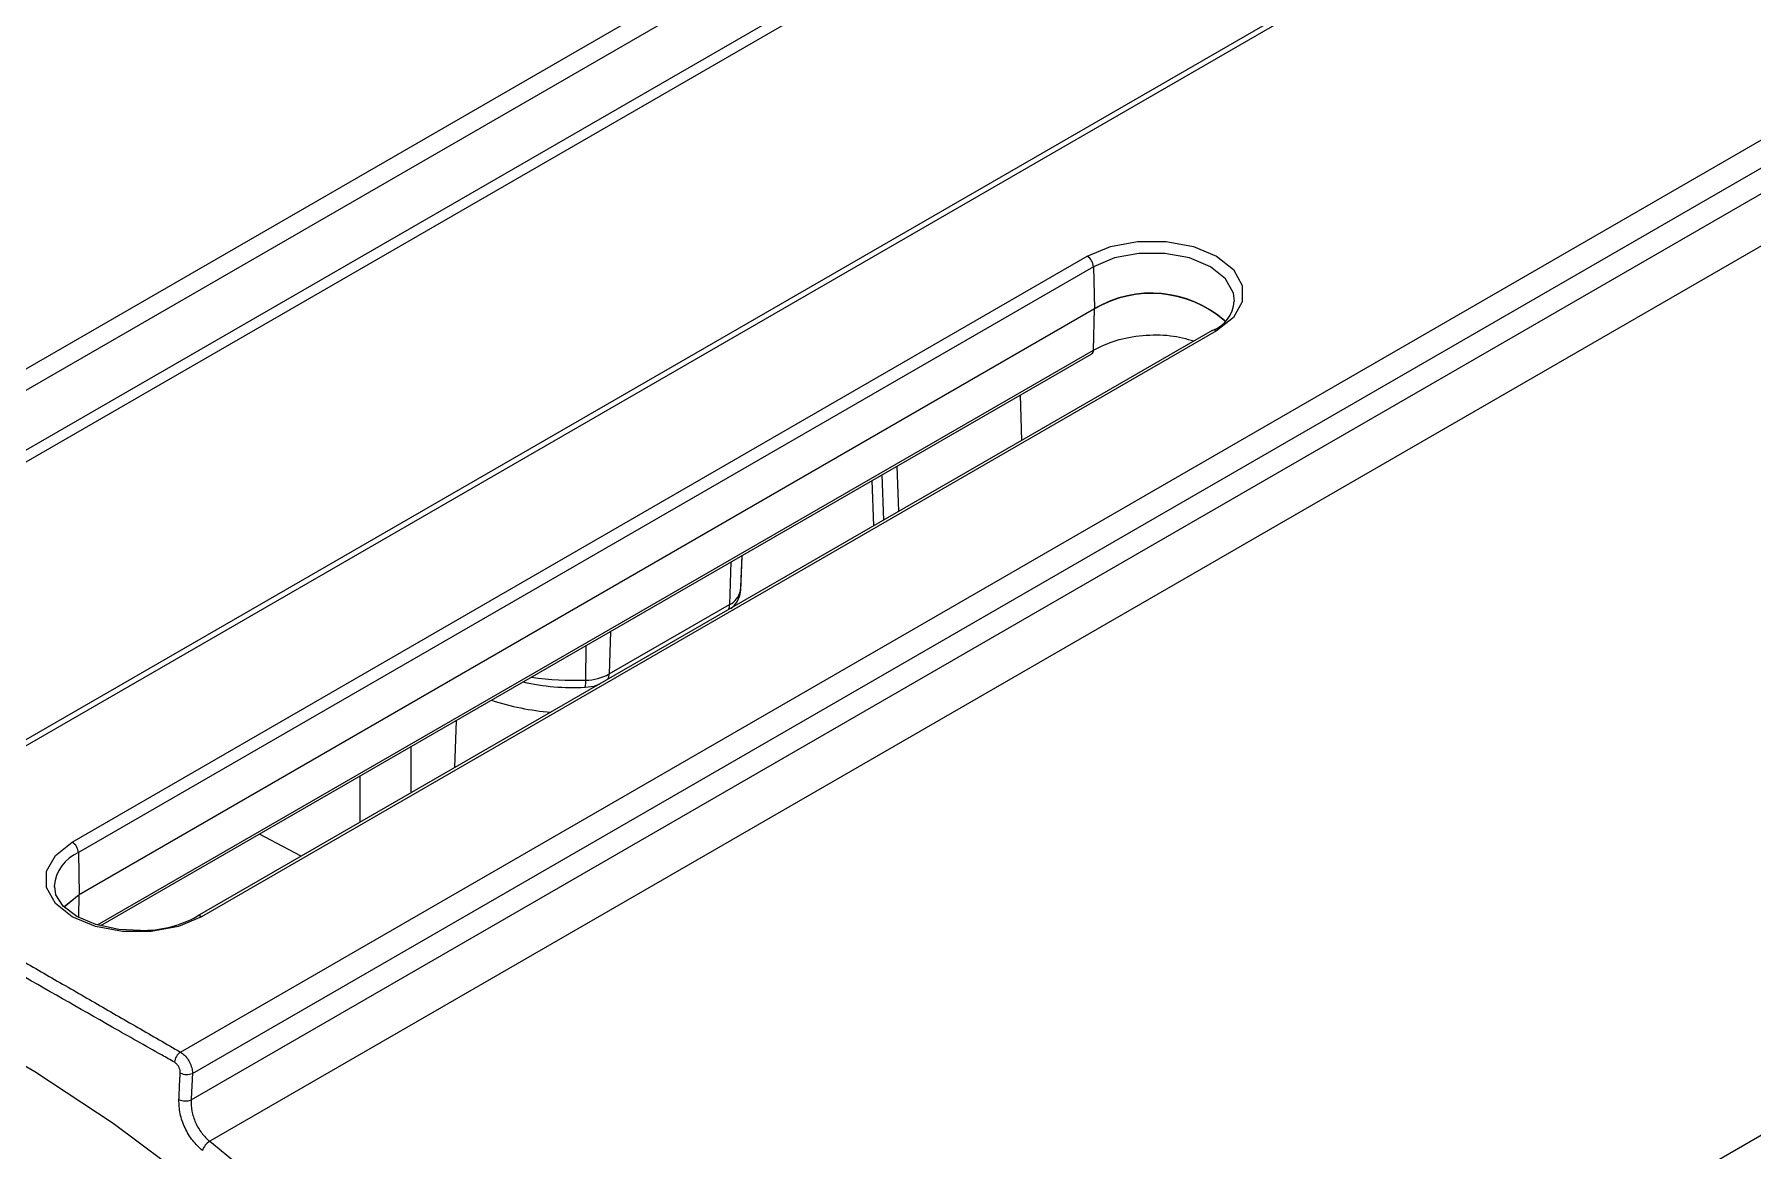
# Model space of a CAD drawing. Extents: x 2 to 136, y 1 to 99.
# Drawn here: x 95.752 to 98.708, y 82.293 to 84.214 of the extents above; entities that cross this region are included whole.
import ezdxf

# ---------------------------------------------------------------- set-up
doc = ezdxf.new("R2010")
doc.units = 0
doc.header["$MEASUREMENT"] = 0
doc.linetypes.add('SLD-Solid', pattern=[0])
doc.layers.add('OBJECT', color=7, linetype='CONTINUOUS')

msp = doc.modelspace()

# ---------------------------------------------------------------- linework, layer by layer
at = {"layer": 'OBJECT', "linetype": 'SLD-Solid', "lineweight": 15}
for p, q in [((98.5044, 84.5978), (95.3982, 82.8046)), ((95.4133, 82.8032), (98.5422, 84.6095)), ((97.2123, 84.4899), (94.2886, 82.8021)), ((97.2088, 84.451), (94.3415, 82.7958)), ((94.4253, 82.7413), (97.1952, 84.3404)), ((97.2238, 84.3361), (94.4527, 82.7364)), ((96.0035, 82.4626), (99.1324, 84.2688)), ((96.0239, 82.426), (99.0636, 84.1808)), ((96.0217, 82.3804), (99.0011, 84.1004)), ((99.0369, 84.0313), (96.0536, 82.3091)), ((95.8171, 82.8241), (97.5637, 83.8323)), ((97.5743, 83.8143), (95.8277, 82.806)), ((97.5743, 83.8143), (97.5759, 83.7423)), ((95.8293, 82.7341), (97.5759, 83.7423)), ((97.5759, 83.7417), (95.8293, 82.7334)), ((97.5743, 83.671), (97.5759, 83.7417)), ((97.7786, 83.7047), (96.0321, 82.6964)), ((97.7861, 83.7039), (96.0396, 82.6957)), ((95.8604, 82.6816), (97.5743, 83.671)), ((95.8664, 82.6803), (97.5712, 83.6644)), ((97.4509, 83.5155), (97.4486, 83.5937)), ((97.2396, 83.3935), (97.2364, 83.4712)), ((97.1966, 83.3687), (97.1936, 83.4465)), ((97.21, 83.456), (97.213, 83.3782)), ((96.9694, 83.317), (96.9668, 83.2566)), ((96.9674, 83.2636), (96.9697, 83.3172)), ((96.9506, 83.3062), (96.9483, 83.2331)), ((96.9668, 83.2566), (96.9674, 83.2636)), ((96.7412, 83.1136), (96.9483, 83.2331)), ((96.7435, 83.1866), (96.7412, 83.1136)), ((96.7007, 83.1619), (96.7005, 83.1029)), ((96.4757, 82.9525), (96.4781, 83.0334)), ((96.4, 82.9883), (96.4, 82.9088)), ((96.3124, 82.8582), (96.3124, 82.9377)), ((96.9485, 81.2956), (99.7196, 82.8954)), ((95.8277, 82.806), (95.8293, 82.7341)), ((95.7861, 82.7484), (95.7861, 82.7464)), ((95.8029, 82.7129), (95.8293, 82.7341)), ((95.8293, 82.7334), (95.803, 82.7123)), ((95.8284, 82.6947), (95.8293, 82.7334))]:
    msp.add_line(p, q, dxfattribs=at)
at = {"layer": 'OBJECT', "linetype": 'SLD-Solid', "lineweight": 15, "flags": 128}
for points in [[(97.5637, 83.8323), (97.6035, 83.849), (97.6503, 83.8578), (97.6995, 83.8578), (97.7463, 83.849), (97.7861, 83.8323), (97.815, 83.8094), (97.8302, 83.7823), (97.8302, 83.7539), (97.815, 83.7269), (97.7861, 83.7039)], [(97.8172, 83.755), (97.8154, 83.7691), (97.8017, 83.7935), (97.7755, 83.8143), (97.7395, 83.8294), (97.6972, 83.8373), (97.6526, 83.8373), (97.6103, 83.8294), (97.5743, 83.8143)], [(96.6997, 83.0906), (96.7151, 83.0927), (96.7252, 83.0965)], [(96.0396, 82.6957), (95.9997, 82.679), (95.9529, 82.6702), (95.9037, 82.6702), (95.8569, 82.679), (95.8171, 82.6957), (95.7882, 82.7187), (95.773, 82.7457), (95.773, 82.7741), (95.7882, 82.8011), (95.8171, 82.8241)], [(96.2109, 82.7997), (96.1591, 82.8275), (96.1391, 82.8377)], [(95.9343, 82.6722), (95.8971, 82.6737), (95.8579, 82.6821), (95.8251, 82.6961), (95.8016, 82.714), (95.7889, 82.7331), (95.7869, 82.7479)], [(94.8088, 82.7206), (94.8401, 82.7216), (94.9624, 82.7171), (95.0885, 82.7), (95.2178, 82.6702), (95.3496, 82.628), (95.4832, 82.5736), (95.6179, 82.5072), (95.7529, 82.4292), (95.8876, 82.3401), (96.0212, 82.2403), (96.153, 82.1304), (96.2823, 82.0108), (96.4084, 81.8824), (96.5307, 81.7456), (96.6484, 81.6014), (96.7611, 81.4504), (96.868, 81.2934)]]:
    msp.add_lwpolyline(points, dxfattribs=at)
at = {"layer": 'OBJECT', "linetype": 'SLD-Solid', "lineweight": 15}
for centre, radius, start, end in [((97.5512, 83.8129), 0.0231, 3.5402, 57.3258), ((97.6735, 83.5773), 0.1917, 48.5557, 120.6002), ((97.6735, 83.5762), 0.1922, 48.9299, 120.5371), ((97.5617, 83.742), 0.0142, 358.7024, 1.2976), ((97.7588, 83.7589), 0.0578, 290.1037, 356.0906), ((97.7818, 83.6982), 0.00721, 52.8479, 115.8426), ((97.5672, 83.6703), 0.00709, 303.8925, 5.3965), ((96.934, 83.2634), 0.0335, 295.3151, 348.3224), ((96.9297, 83.233), 0.0187, 331.4081, 0.3921), ((96.9276, 83.2585), 0.0393, 305.2823, 354.9939), ((96.6812, 83.5888), 0.4863, 261.2815, 272.2762), ((96.6988, 83.1925), 0.0897, 271.1208, 298.2502), ((96.7225, 83.1134), 0.0187, 331.4081, 0.3921), ((96.6788, 83.4752), 0.3851, 257.1253, 273.1017), ((96.6595, 83.0997), 0.0412, 347.3539, 4.4904), ((96.6759, 83.4882), 0.4419, 251.8782, 265.4253), ((95.8046, 82.8046), 0.0231, 3.5402, 57.3258), ((95.8551, 82.7424), 0.0693, 113.2367, 175.0236), ((95.8152, 82.7337), 0.0142, 358.7024, 1.2976), ((95.9392, 82.8623), 0.1901, 268.5363, 299.245), ((96.0352, 82.6899), 0.0072, 52.8164, 116.2006), ((96.0165, 82.4429), 0.0236, 123.557, 174.4829), ((96.0142, 82.4498), 0.0257, 244.0469, 292.2861), ((96.0119, 82.4042), 0.0257, 244.0581, 292.2876), ((96.0686, 82.2848), 0.0286, 121.6795, 163.1756), ((93.449, 79.1074), 4.1273, 32.0168, 50.8709)]:
    msp.add_arc(centre, radius, start, end, dxfattribs=at)
for points, knots in [([(97.5743, 83.671), (97.5867, 83.677), (97.6115, 83.6889), (97.6587, 83.6973), (97.7064, 83.6978), (97.7341, 83.6903), (97.7475, 83.6867)], [0, 0, 0, 0, 0.254256, 0.508493, 0.763199, 1, 1, 1, 1]), ([(95.9931, 82.4452), (95.9859, 82.4492), (95.9501, 82.4694), (95.8001, 82.5542), (95.6101, 82.6636), (95.4504, 82.7578), (95.4026, 82.786)], [0, 0, 0, 0, 0.035928, 0.179639, 0.754501, 1, 1, 1, 1]), ([(96.0035, 82.4626), (96.0059, 82.4609), (96.0106, 82.4576), (96.0169, 82.4497), (96.0215, 82.4406), (96.0237, 82.4323), (96.0239, 82.4277), (96.0239, 82.426)], [0, 0, 0, 0, 0.218059, 0.436117, 0.654231, 0.872516, 1, 1, 1, 1]), ([(96.0029, 82.4267), (96.0029, 82.4282), (96.0028, 82.4313), (96.0011, 82.4361), (95.9985, 82.4405), (95.9956, 82.4436), (95.9937, 82.4448), (95.9931, 82.4452)], [0, 0, 0, 0, 0.219082, 0.438182, 0.656825, 0.874764, 1, 1, 1, 1]), ([(96.0007, 82.381), (96.0011, 82.3896), (96.0018, 82.4049), (96.0026, 82.4201), (96.0029, 82.4267)], [0, 0, 0, 0, 0.564416, 1, 1, 1, 1]), ([(96.0412, 82.2931), (96.0354, 82.2985), (96.0237, 82.3093), (96.0104, 82.332), (96.0015, 82.3571), (96.0009, 82.373), (96.0007, 82.381)], [0, 0, 0, 0, 0.24726, 0.494506, 0.742148, 1, 1, 1, 1]), ([(96.0217, 82.3804), (96.0218, 82.374), (96.022, 82.3613), (96.0287, 82.3411), (96.0393, 82.3225), (96.0488, 82.3136), (96.0536, 82.3091)], [0, 0, 0, 0, 0.249667, 0.499371, 0.748128, 1, 1, 1, 1])]:
    msp.add_open_spline(points, degree=3, knots=knots, dxfattribs=at)
for points in [[(95.4133, 82.8032), (96.0035, 82.4626)], [(96.0239, 82.426), (96.0217, 82.3804)]]:
    msp.add_open_spline(points, degree=1, dxfattribs=at)

doc.saveas('drawing.dxf')
